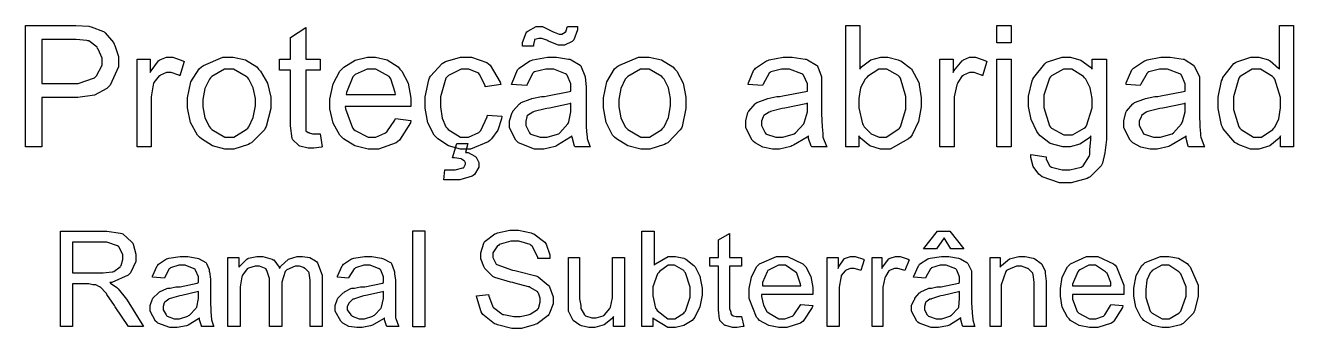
# Model space of a CAD drawing. Header units: metres. Extents: x -593 to 248, y 430 to 1024.
# Drawn here: x 108.1 to 157.21, y 526.34 to 538.09 of the extents above; entities that cross this region are included whole.
import ezdxf

# ---------------------------------------------------------------- set-up
doc = ezdxf.new("R2010")
doc.units = ezdxf.units.M
doc.header["$MEASUREMENT"] = 0
doc.layers.add('C00-00-00-BLACK', color=7, linetype='Continuous')

msp = doc.modelspace()

# ---------------------------------------------------------------- linework, layer by layer
at = {"layer": 'C00-00-00-BLACK'}
for points in [[(108.099, 533.381), (108.099, 538.087), (109.88, 538.087), (110.059, 538.087), (110.556, 538.057), (110.599, 538.046), (110.653, 538.036), (111.12, 537.855), (111.153, 537.833), (111.194, 537.802), (111.511, 537.419), (111.533, 537.365), (111.565, 537.313), (111.702, 536.876), (111.702, 536.73), (111.702, 536.476), (111.384, 535.776), (111.321, 535.711), (111.258, 535.638), (110.779, 535.389), (110.136, 535.288), (109.922, 535.288), (108.734, 535.288), (108.734, 533.381), (108.099, 533.381)], [(119.508, 533.891), (119.592, 533.381), (119.56, 533.371), (119.264, 533.338), (119.166, 533.338), (119.049, 533.338), (118.721, 533.413), (118.7, 533.422), (118.669, 533.444), (118.456, 533.657), (118.447, 533.677), (118.436, 533.71), (118.363, 534.195), (118.363, 534.357), (118.363, 536.349), (117.938, 536.349), (117.938, 536.772), (118.363, 536.772), (118.363, 537.618), (118.955, 538.003), (118.955, 536.772), (119.508, 536.772), (119.508, 536.349), (118.955, 536.349), (118.955, 534.357), (118.955, 534.273), (118.955, 534.082), (118.955, 534.018), (118.965, 534.008), (119.052, 533.934), (119.082, 533.934), (119.092, 533.924), (119.213, 533.891), (119.254, 533.891), (119.318, 533.891), (119.46, 533.891), (119.508, 533.891)], [(127.353, 537.281), (127.353, 537.42), (127.489, 537.802), (127.522, 537.833), (127.554, 537.865), (127.881, 538.046), (127.99, 538.046), (128.127, 538.046), (128.487, 537.865), (128.541, 537.833), (128.573, 537.824), (128.771, 537.747), (128.837, 537.747), (128.879, 537.747), (128.996, 537.824), (129.007, 537.833), (129.027, 537.833), (129.08, 538.014), (129.091, 538.046), (129.475, 538.046), (129.475, 537.908), (129.335, 537.523), (129.303, 537.492), (129.271, 537.46), (128.978, 537.322), (128.88, 537.322), (128.742, 537.322), (128.381, 537.46), (128.329, 537.492), (128.297, 537.514), (128.099, 537.577), (128.033, 537.577), (127.979, 537.577), (127.828, 537.545), (127.819, 537.534), (127.808, 537.514), (127.776, 537.34), (127.776, 537.281), (127.353, 537.281)], [(140.373, 533.381), (139.864, 533.381), (139.864, 538.087), (140.415, 538.087), (140.415, 536.392), (140.479, 536.477), (140.834, 536.752), (141.219, 536.856), (141.348, 536.856), (141.496, 536.856), (141.9, 536.752), (141.942, 536.73), (141.995, 536.709), (142.376, 536.424), (142.409, 536.392), (142.441, 536.351), (142.684, 535.895), (142.706, 535.841), (142.716, 535.788), (142.791, 535.287), (142.791, 535.119), (142.791, 534.93), (142.69, 534.364), (142.441, 533.85), (142.368, 533.764), (142.292, 533.69), (141.584, 533.296), (141.348, 533.296), (141.209, 533.296), (140.796, 533.424), (140.436, 533.721), (140.373, 533.807), (140.373, 533.381)], [(145.717, 537.408), (145.717, 538.087), (146.271, 538.087), (146.271, 537.408), (145.717, 537.408)], [(156.702, 533.381), (156.702, 533.807), (156.649, 533.721), (156.293, 533.424), (155.867, 533.296), (155.727, 533.296), (155.546, 533.296), (155.057, 533.476), (155.005, 533.508), (154.94, 533.55), (154.485, 534.081), (154.453, 534.144), (154.422, 534.219), (154.284, 534.862), (154.284, 535.076), (154.284, 535.31), (154.422, 535.936), (154.453, 536.01), (154.474, 536.074), (154.899, 536.614), (154.962, 536.646), (155.014, 536.677), (155.548, 536.856), (155.727, 536.856), (155.863, 536.856), (156.234, 536.752), (156.277, 536.73), (156.308, 536.709), (156.625, 536.424), (156.658, 536.392), (156.658, 538.087), (157.211, 538.087), (157.211, 533.381), (156.702, 533.381)], [(108.734, 535.841), (109.922, 535.841), (110.144, 535.841), (110.771, 536.054), (110.814, 536.096), (110.855, 536.127), (111.067, 536.549), (111.067, 536.688), (111.067, 536.815), (110.919, 537.164), (110.898, 537.195), (110.876, 537.238), (110.557, 537.482), (110.515, 537.492), (110.483, 537.503), (110.061, 537.534), (109.922, 537.534), (108.734, 537.534), (108.734, 535.841)], [(112.425, 533.381), (112.425, 536.772), (112.933, 536.772), (112.933, 536.264), (112.965, 536.329), (113.249, 536.72), (113.271, 536.73), (113.303, 536.752), (113.567, 536.856), (113.655, 536.856), (113.803, 536.856), (114.194, 536.72), (114.248, 536.688), (114.078, 536.137), (114.036, 536.159), (113.75, 536.264), (113.655, 536.264), (113.57, 536.264), (113.334, 536.159), (113.314, 536.137), (113.282, 536.127), (113.069, 535.872), (113.06, 535.841), (113.049, 535.788), (112.975, 535.319), (112.975, 535.161), (112.975, 533.381), (112.425, 533.381)], [(114.375, 535.076), (114.375, 535.284), (114.507, 535.904), (114.829, 536.403), (114.924, 536.476), (114.999, 536.539), (115.739, 536.856), (115.986, 536.856), (116.144, 536.856), (116.622, 536.752), (117.058, 536.477), (117.132, 536.392), (117.205, 536.319), (117.475, 535.85), (117.598, 535.302), (117.598, 535.119), (117.598, 534.865), (117.417, 534.166), (117.386, 534.103), (117.354, 534.04), (116.857, 533.539), (116.793, 533.508), (116.739, 533.476), (116.173, 533.296), (115.986, 533.296), (115.826, 533.296), (115.35, 533.418), (114.915, 533.69), (114.84, 533.764), (114.766, 533.838), (114.496, 534.325), (114.375, 534.889), (114.375, 535.076)], [(122.433, 534.483), (123.029, 534.399), (123.007, 534.315), (122.582, 533.636), (122.519, 533.592), (122.455, 533.539), (121.772, 533.296), (121.545, 533.296), (121.371, 533.296), (120.854, 533.418), (120.42, 533.69), (120.357, 533.764), (120.282, 533.838), (120.012, 534.304), (119.891, 534.853), (119.891, 535.035), (119.891, 535.233), (120.012, 535.826), (120.282, 536.319), (120.357, 536.392), (120.43, 536.466), (120.865, 536.737), (121.344, 536.856), (121.503, 536.856), (121.656, 536.856), (122.115, 536.752), (122.529, 536.477), (122.603, 536.392), (122.677, 536.319), (122.927, 535.846), (123.029, 535.269), (123.029, 535.076), (123.029, 535.076), (123.029, 534.981), (123.029, 534.949), (120.483, 534.949), (120.493, 534.854), (120.769, 534.114), (120.822, 534.06), (120.864, 534.019), (121.374, 533.764), (121.545, 533.764), (121.671, 533.764), (122.021, 533.913), (122.053, 533.934), (122.095, 533.965), (122.411, 534.42), (122.433, 534.483)], [(125.996, 534.61), (126.548, 534.569), (126.537, 534.463), (126.392, 534.023), (126.143, 533.688), (126.08, 533.635), (126.016, 533.582), (125.334, 533.296), (125.107, 533.296), (124.952, 533.296), (124.49, 533.418), (124.076, 533.69), (124.003, 533.764), (123.929, 533.838), (123.679, 534.31), (123.58, 534.884), (123.58, 535.076), (123.58, 535.321), (123.716, 535.98), (123.749, 536.053), (123.781, 536.116), (124.236, 536.614), (124.299, 536.646), (124.363, 536.688), (124.951, 536.856), (125.148, 536.856), (125.37, 536.856), (125.974, 536.646), (126.037, 536.603), (126.1, 536.55), (126.483, 535.883), (126.505, 535.798), (125.91, 535.711), (125.899, 535.765), (125.688, 536.191), (125.657, 536.223), (125.625, 536.254), (125.267, 536.392), (125.148, 536.392), (124.968, 536.392), (124.478, 536.149), (124.426, 536.096), (124.383, 536.043), (124.172, 535.319), (124.172, 535.076), (124.172, 534.931), (124.235, 534.494), (124.383, 534.157), (124.426, 534.103), (124.467, 534.051), (124.947, 533.764), (125.107, 533.764), (125.254, 533.764), (125.657, 533.945), (125.699, 533.976), (125.731, 534.019), (125.985, 534.547), (125.996, 534.61)], [(129.26, 533.807), (129.207, 533.764), (128.709, 533.444), (128.668, 533.422), (128.614, 533.402), (128.177, 533.296), (128.033, 533.296), (127.809, 533.296), (127.193, 533.539), (127.141, 533.592), (127.087, 533.636), (126.844, 534.114), (126.844, 534.273), (126.844, 534.39), (126.949, 534.707), (126.971, 534.738), (126.981, 534.77), (127.236, 535.055), (127.268, 535.076), (127.299, 535.098), (127.648, 535.236), (127.691, 535.245), (127.711, 535.256), (128.079, 535.331), (128.202, 535.331), (128.318, 535.353), (129.164, 535.521), (129.218, 535.542), (129.218, 535.584), (129.218, 535.68), (129.218, 535.711), (129.218, 535.828), (129.08, 536.159), (129.048, 536.18), (129.016, 536.211), (128.564, 536.392), (128.414, 536.392), (128.254, 536.392), (127.819, 536.286), (127.776, 536.264), (127.744, 536.232), (127.532, 535.81), (127.522, 535.757), (126.929, 535.798), (126.949, 535.863), (127.162, 536.36), (127.183, 536.392), (127.215, 536.435), (127.637, 536.709), (127.691, 536.73), (127.754, 536.752), (128.312, 536.856), (128.498, 536.856), (128.668, 536.856), (129.134, 536.783), (129.176, 536.772), (129.228, 536.752), (129.58, 536.541), (129.602, 536.519), (129.623, 536.487), (129.76, 536.138), (129.771, 536.096), (129.781, 536.075), (129.813, 535.707), (129.813, 535.584), (129.813, 534.822), (129.813, 534.657), (129.817, 534.157), (129.844, 533.838), (129.856, 533.807), (129.856, 533.701), (129.96, 533.413), (129.982, 533.381), (129.39, 533.381), (129.368, 533.413), (129.27, 533.764), (129.26, 533.807)], [(130.491, 535.076), (130.491, 535.284), (130.618, 535.904), (130.915, 536.403), (131.001, 536.476), (131.074, 536.539), (131.844, 536.856), (132.102, 536.856), (132.26, 536.856), (132.738, 536.752), (133.173, 536.477), (133.247, 536.392), (133.32, 536.319), (133.571, 535.85), (133.674, 535.302), (133.674, 535.119), (133.674, 534.865), (133.533, 534.166), (133.502, 534.103), (133.459, 534.04), (132.972, 533.539), (132.909, 533.508), (132.844, 533.476), (132.286, 533.296), (132.102, 533.296), (131.934, 533.296), (131.429, 533.418), (130.99, 533.69), (130.917, 533.764), (130.841, 533.838), (130.591, 534.325), (130.491, 534.889), (130.491, 535.076)], [(138.423, 533.807), (138.369, 533.764), (137.838, 533.444), (137.785, 533.422), (137.742, 533.402), (137.297, 533.296), (137.149, 533.296), (137.027, 533.296), (136.661, 533.366), (136.353, 533.539), (136.301, 533.592), (136.247, 533.636), (136.004, 534.114), (136.004, 534.273), (136.004, 534.39), (136.079, 534.707), (136.09, 534.738), (136.11, 534.77), (136.364, 535.055), (136.386, 535.076), (136.418, 535.098), (136.78, 535.236), (136.812, 535.245), (136.844, 535.256), (137.199, 535.331), (137.319, 535.331), (137.435, 535.353), (138.317, 535.521), (138.38, 535.542), (138.38, 535.584), (138.38, 535.68), (138.38, 535.711), (138.38, 535.828), (138.231, 536.159), (138.211, 536.18), (138.168, 536.211), (137.69, 536.392), (137.531, 536.392), (137.382, 536.392), (136.97, 536.286), (136.939, 536.264), (136.907, 536.232), (136.663, 535.81), (136.642, 535.757), (136.09, 535.798), (136.1, 535.863), (136.312, 536.36), (136.343, 536.392), (136.375, 536.435), (136.799, 536.709), (136.853, 536.73), (136.906, 536.752), (137.438, 536.856), (137.615, 536.856), (137.796, 536.856), (138.296, 536.783), (138.339, 536.772), (138.38, 536.752), (138.73, 536.541), (138.762, 536.519), (138.782, 536.487), (138.92, 536.138), (138.931, 536.096), (138.931, 535.969), (138.931, 535.681), (138.931, 535.584), (138.931, 534.822), (138.931, 534.657), (138.952, 534.157), (138.973, 533.895), (138.973, 533.807), (138.982, 533.764), (139.12, 533.413), (139.142, 533.381), (138.55, 533.381), (138.528, 533.413), (138.423, 533.709), (138.423, 533.807)], [(143.511, 533.381), (143.511, 536.772), (144.022, 536.772), (144.022, 536.264), (144.054, 536.329), (144.37, 536.72), (144.402, 536.73), (144.423, 536.752), (144.661, 536.856), (144.741, 536.856), (144.89, 536.856), (145.294, 536.72), (145.336, 536.688), (145.167, 536.137), (145.123, 536.159), (144.836, 536.264), (144.741, 536.264), (144.656, 536.264), (144.423, 536.159), (144.402, 536.137), (144.37, 536.127), (144.201, 535.872), (144.191, 535.841), (144.169, 535.788), (144.063, 535.319), (144.063, 535.161), (144.063, 533.381), (143.511, 533.381)], [(147.033, 533.085), (147.625, 532.999), (147.625, 532.904), (147.773, 532.641), (147.795, 532.619), (147.836, 532.598), (148.251, 532.491), (148.39, 532.491), (148.549, 532.491), (148.981, 532.598), (149.024, 532.619), (149.056, 532.651), (149.309, 533.032), (149.32, 533.085), (149.32, 533.265), (149.363, 533.672), (149.363, 533.807), (149.3, 533.732), (148.929, 533.483), (148.555, 533.381), (148.432, 533.381), (148.269, 533.381), (147.784, 533.508), (147.392, 533.805), (147.329, 533.891), (147.264, 533.976), (147.042, 534.442), (146.947, 534.951), (146.947, 535.119), (146.947, 535.342), (147.085, 535.936), (147.117, 536.01), (147.149, 536.074), (147.571, 536.604), (147.625, 536.646), (147.678, 536.677), (148.243, 536.856), (148.432, 536.856), (148.565, 536.856), (148.966, 536.737), (149.342, 536.466), (149.406, 536.392), (149.406, 536.772), (149.958, 536.772), (149.958, 533.848), (149.958, 533.673), (149.905, 533.148), (149.81, 532.757), (149.789, 532.703), (149.757, 532.651), (149.331, 532.228), (149.279, 532.194), (149.214, 532.163), (148.596, 531.984), (148.39, 531.984), (148.145, 531.984), (147.477, 532.228), (147.413, 532.28), (147.35, 532.323), (147.128, 532.619), (147.033, 532.969), (147.033, 533.085)], [(153.055, 533.807), (153.001, 533.764), (152.472, 533.444), (152.419, 533.422), (152.375, 533.402), (151.929, 533.296), (151.782, 533.296), (151.659, 533.296), (151.294, 533.366), (150.988, 533.539), (150.935, 533.592), (150.882, 533.636), (150.636, 534.114), (150.636, 534.273), (150.636, 534.39), (150.709, 534.707), (150.72, 534.738), (150.741, 534.77), (150.986, 535.055), (151.02, 535.076), (151.051, 535.098), (151.411, 535.236), (151.443, 535.245), (151.474, 535.256), (151.831, 535.331), (151.951, 535.331), (152.068, 535.353), (152.949, 535.521), (153.012, 535.542), (153.012, 535.584), (153.012, 535.68), (153.012, 535.711), (153.012, 535.828), (152.863, 536.159), (152.843, 536.18), (152.8, 536.211), (152.322, 536.392), (152.163, 536.392), (152.014, 536.392), (151.601, 536.286), (151.569, 536.264), (151.537, 536.232), (151.294, 535.81), (151.273, 535.757), (150.72, 535.798), (150.73, 535.863), (150.944, 536.36), (150.977, 536.392), (151.008, 536.435), (151.432, 536.709), (151.485, 536.73), (151.537, 536.752), (152.069, 536.856), (152.247, 536.856), (152.428, 536.856), (152.927, 536.783), (152.969, 536.772), (153.011, 536.752), (153.329, 536.541), (153.351, 536.519), (153.372, 536.487), (153.551, 536.138), (153.562, 536.096), (153.562, 535.969), (153.562, 535.681), (153.562, 535.584), (153.562, 534.822), (153.562, 534.657), (153.582, 534.157), (153.605, 533.895), (153.605, 533.807), (153.614, 533.764), (153.752, 533.413), (153.774, 533.381), (153.139, 533.381), (153.128, 533.413), (153.055, 533.709), (153.055, 533.807)], [(114.97, 535.076), (114.97, 534.935), (115.054, 534.511), (115.224, 534.157), (115.266, 534.103), (115.318, 534.051), (115.819, 533.764), (115.986, 533.764), (116.166, 533.764), (116.655, 534.051), (116.709, 534.103), (116.75, 534.157), (116.92, 534.516), (117.005, 534.968), (117.005, 535.119), (117.005, 535.256), (116.92, 535.666), (116.75, 536.001), (116.709, 536.053), (116.655, 536.107), (116.152, 536.392), (115.986, 536.392), (115.805, 536.392), (115.318, 536.107), (115.266, 536.053), (115.224, 536.001), (115.054, 535.645), (114.97, 535.219), (114.97, 535.076)], [(120.526, 535.415), (122.433, 535.415), (122.422, 535.489), (122.254, 536.021), (122.223, 536.053), (122.18, 536.107), (121.671, 536.392), (121.503, 536.392), (121.332, 536.392), (120.864, 536.18), (120.822, 536.137), (120.78, 536.096), (120.536, 535.489), (120.526, 535.415)], [(131.086, 535.076), (131.086, 534.935), (131.154, 534.511), (131.329, 534.157), (131.383, 534.103), (131.424, 534.051), (131.932, 533.764), (132.102, 533.764), (132.271, 533.764), (132.74, 534.051), (132.782, 534.103), (132.835, 534.157), (133.008, 534.516), (133.079, 534.968), (133.079, 535.119), (133.079, 535.256), (133.008, 535.666), (132.835, 536.001), (132.782, 536.053), (132.74, 536.107), (132.26, 536.392), (132.102, 536.392), (131.921, 536.392), (131.424, 536.107), (131.383, 536.053), (131.329, 536.001), (131.154, 535.645), (131.086, 535.219), (131.086, 535.076)], [(140.373, 535.119), (140.373, 534.897), (140.511, 534.273), (140.542, 534.23), (140.584, 534.157), (140.855, 533.887), (141.161, 533.764), (141.264, 533.764), (141.434, 533.764), (141.889, 534.051), (141.942, 534.103), (141.983, 534.157), (142.196, 534.847), (142.196, 535.076), (142.196, 535.331), (141.983, 536.043), (141.942, 536.096), (141.9, 536.149), (141.454, 536.392), (141.307, 536.392), (141.147, 536.392), (140.71, 536.107), (140.669, 536.053), (140.615, 536.001), (140.44, 535.666), (140.373, 535.256), (140.373, 535.119)], [(145.717, 533.381), (145.717, 536.772), (146.271, 536.772), (146.271, 533.381), (145.717, 533.381)], [(147.54, 535.161), (147.54, 534.908), (147.752, 534.198), (147.795, 534.144), (147.836, 534.103), (148.314, 533.848), (148.474, 533.848), (148.644, 533.848), (149.098, 534.103), (149.152, 534.144), (149.194, 534.198), (149.406, 534.889), (149.406, 535.119), (149.406, 535.256), (149.335, 535.666), (149.162, 536.001), (149.11, 536.053), (149.067, 536.107), (148.622, 536.392), (148.474, 536.392), (148.303, 536.392), (147.836, 536.138), (147.795, 536.096), (147.752, 536.043), (147.54, 535.382), (147.54, 535.161)], [(154.876, 535.076), (154.876, 534.833), (155.089, 534.157), (155.132, 534.103), (155.174, 534.051), (155.651, 533.764), (155.811, 533.764), (155.969, 533.764), (156.403, 534.051), (156.446, 534.103), (156.488, 534.146), (156.638, 534.474), (156.702, 534.895), (156.702, 535.035), (156.702, 535.29), (156.488, 536.001), (156.446, 536.053), (156.392, 536.107), (155.924, 536.392), (155.768, 536.392), (155.608, 536.392), (155.174, 536.138), (155.132, 536.096), (155.089, 536.043), (154.876, 535.319), (154.876, 535.076)], [(129.218, 535.076), (129.164, 535.055), (128.392, 534.887), (128.286, 534.865), (128.223, 534.855), (127.797, 534.749), (127.776, 534.738), (127.754, 534.729), (127.543, 534.591), (127.522, 534.569), (127.511, 534.548), (127.48, 534.373), (127.48, 534.314), (127.48, 534.209), (127.618, 533.923), (127.649, 533.891), (127.67, 533.87), (128.036, 533.764), (128.159, 533.764), (128.307, 533.764), (128.709, 533.87), (128.752, 533.891), (128.793, 533.923), (129.111, 534.273), (129.134, 534.314), (129.143, 534.347), (129.218, 534.736), (129.218, 534.865), (129.218, 535.076)], [(138.38, 535.076), (138.326, 535.055), (137.509, 534.887), (137.404, 534.865), (137.351, 534.855), (136.959, 534.749), (136.939, 534.738), (136.907, 534.729), (136.695, 534.591), (136.685, 534.569), (136.674, 534.548), (136.6, 534.373), (136.6, 534.314), (136.6, 534.209), (136.747, 533.923), (136.769, 533.891), (136.801, 533.87), (137.158, 533.764), (137.278, 533.764), (137.425, 533.764), (137.827, 533.87), (137.87, 533.891), (137.923, 533.923), (138.242, 534.273), (138.253, 534.314), (138.274, 534.347), (138.38, 534.736), (138.38, 534.865), (138.38, 535.076)], [(153.012, 535.076), (152.958, 535.055), (152.141, 534.887), (152.035, 534.865), (151.981, 534.855), (151.56, 534.749), (151.528, 534.738), (151.506, 534.729), (151.325, 534.591), (151.316, 534.569), (151.305, 534.548), (151.232, 534.373), (151.232, 534.314), (151.232, 534.209), (151.379, 533.923), (151.401, 533.891), (151.433, 533.87), (151.788, 533.764), (151.908, 533.764), (152.057, 533.764), (152.46, 533.87), (152.504, 533.891), (152.556, 533.923), (152.863, 534.273), (152.885, 534.314), (152.906, 534.347), (153.012, 534.736), (153.012, 534.865), (153.012, 535.076)], [(124.638, 532.957), (124.808, 533.508), (125.234, 533.508), (125.148, 533.169), (125.243, 533.169), (125.508, 533.021), (125.53, 532.999), (125.55, 532.979), (125.657, 532.772), (125.657, 532.703), (125.657, 532.598), (125.486, 532.312), (125.445, 532.28), (125.402, 532.248), (124.924, 532.11), (124.765, 532.11), (124.648, 532.11), (124.386, 532.11), (124.299, 532.11), (124.342, 532.491), (124.415, 532.491), (124.582, 532.491), (124.638, 532.491), (124.744, 532.491), (125.042, 532.567), (125.064, 532.576), (125.074, 532.587), (125.148, 532.707), (125.148, 532.746), (125.148, 532.768), (125.116, 532.82), (125.107, 532.83), (125.096, 532.841), (124.988, 532.906), (124.977, 532.915), (124.977, 532.915), (124.722, 532.957), (124.638, 532.957)], [(109.456, 526.43), (109.456, 530.118), (111.067, 530.118), (111.258, 530.118), (111.787, 530.045), (111.829, 530.034), (111.871, 530.013), (112.224, 529.695), (112.255, 529.652), (112.276, 529.609), (112.382, 529.228), (112.382, 529.099), (112.382, 528.941), (112.17, 528.507), (112.129, 528.464), (112.085, 528.412), (111.448, 528.136), (111.364, 528.125), (111.395, 528.104), (111.638, 527.936), (111.66, 527.914), (111.692, 527.883), (112.009, 527.49), (112.041, 527.446), (112.678, 526.43), (112.086, 526.43), (111.576, 527.192), (111.544, 527.246), (111.258, 527.67), (111.237, 527.702), (111.215, 527.734), (111.004, 527.947), (110.983, 527.957), (110.972, 527.968), (110.821, 528.041), (110.771, 528.041), (110.706, 528.041), (110.562, 528.084), (110.515, 528.084), (109.922, 528.084), (109.922, 526.43), (109.456, 526.43)], [(123.106, 530.134), (123.572, 530.134), (123.572, 526.408), (123.106, 526.408), (123.106, 530.134)], [(125.573, 527.618), (126.037, 527.661), (126.047, 527.607), (126.184, 527.224), (126.207, 527.192), (126.227, 527.161), (126.547, 526.918), (126.591, 526.896), (126.622, 526.886), (127.011, 526.81), (127.141, 526.81), (127.256, 526.81), (127.575, 526.875), (127.607, 526.896), (127.648, 526.907), (127.926, 527.086), (127.948, 527.107), (127.969, 527.129), (128.033, 527.367), (128.033, 527.446), (128.033, 527.522), (127.969, 527.724), (127.948, 527.745), (127.937, 527.767), (127.648, 527.936), (127.607, 527.957), (127.585, 527.968), (127.055, 528.104), (126.971, 528.125), (126.886, 528.147), (126.281, 528.328), (126.249, 528.337), (126.207, 528.369), (125.889, 528.678), (125.869, 528.719), (125.847, 528.751), (125.741, 529.044), (125.741, 529.142), (125.741, 529.281), (125.847, 529.652), (125.869, 529.695), (125.901, 529.737), (126.28, 530.013), (126.333, 530.034), (126.387, 530.056), (126.857, 530.161), (127.014, 530.161), (127.193, 530.161), (127.68, 530.056), (127.733, 530.034), (127.787, 530.013), (128.213, 529.695), (128.245, 529.652), (128.265, 529.609), (128.414, 529.196), (128.414, 529.057), (127.948, 529.057), (127.937, 529.11), (127.722, 529.533), (127.691, 529.565), (127.648, 529.598), (127.204, 529.737), (127.057, 529.737), (126.897, 529.737), (126.45, 529.598), (126.419, 529.565), (126.376, 529.545), (126.207, 529.274), (126.207, 529.183), (126.207, 529.099), (126.311, 528.868), (126.333, 528.846), (126.354, 528.825), (126.96, 528.613), (127.057, 528.591), (127.162, 528.57), (127.861, 528.391), (127.906, 528.38), (127.958, 528.348), (128.34, 528.03), (128.371, 527.998), (128.392, 527.957), (128.541, 527.574), (128.541, 527.446), (128.541, 527.309), (128.392, 526.95), (128.371, 526.896), (128.34, 526.855), (127.914, 526.536), (127.86, 526.514), (127.806, 526.494), (127.306, 526.345), (127.141, 526.345), (126.938, 526.345), (126.387, 526.494), (126.333, 526.514), (126.27, 526.536), (125.815, 526.896), (125.784, 526.937), (125.752, 526.991), (125.582, 527.555), (125.573, 527.618)], [(132.401, 526.43), (131.975, 526.43), (131.975, 530.118), (132.443, 530.118), (132.443, 528.803), (132.496, 528.857), (132.996, 529.142), (133.163, 529.142), (133.279, 529.142), (133.597, 529.079), (133.629, 529.057), (133.671, 529.036), (133.99, 528.792), (134.012, 528.76), (134.032, 528.74), (134.213, 528.38), (134.224, 528.337), (134.234, 528.296), (134.308, 527.916), (134.308, 527.788), (134.308, 527.64), (134.217, 527.194), (134.023, 526.79), (133.97, 526.726), (133.917, 526.663), (133.597, 526.462), (133.27, 526.387), (133.163, 526.387), (132.971, 526.387), (132.442, 526.706), (132.401, 526.769), (132.401, 526.43)], [(135.835, 526.81), (135.92, 526.43), (135.887, 526.421), (135.657, 526.387), (135.581, 526.387), (135.485, 526.387), (135.22, 526.462), (135.2, 526.471), (135.177, 526.483), (134.996, 526.663), (134.986, 526.684), (134.975, 526.706), (134.943, 527.071), (134.943, 527.192), (134.943, 528.76), (134.604, 528.76), (134.604, 529.099), (134.943, 529.099), (134.943, 529.779), (135.369, 530.034), (135.369, 529.099), (135.835, 529.099), (135.835, 528.76), (135.369, 528.76), (135.369, 527.192), (135.369, 527.129), (135.412, 526.986), (135.412, 526.937), (135.412, 526.917), (135.474, 526.853), (135.496, 526.853), (135.505, 526.844), (135.625, 526.81), (135.665, 526.81), (135.707, 526.81), (135.802, 526.81), (135.835, 526.81)], [(143.68, 529.864), (143.384, 529.438), (142.875, 529.438), (143.426, 530.118), (143.895, 530.118), (144.445, 529.438), (143.936, 529.438), (143.68, 529.864)], [(109.922, 528.507), (110.983, 528.507), (111.11, 528.507), (111.459, 528.54), (111.49, 528.55), (111.522, 528.561), (111.776, 528.74), (111.787, 528.76), (111.807, 528.792), (111.872, 529.024), (111.872, 529.099), (111.872, 529.206), (111.734, 529.502), (111.702, 529.522), (111.671, 529.556), (111.249, 529.695), (111.11, 529.695), (109.922, 529.695), (109.922, 528.507)], [(114.84, 526.769), (114.798, 526.728), (114.406, 526.483), (114.375, 526.471), (114.332, 526.451), (113.982, 526.387), (113.866, 526.387), (113.695, 526.387), (113.228, 526.558), (113.187, 526.6), (113.144, 526.631), (112.933, 527.02), (112.933, 527.149), (112.933, 527.235), (113.006, 527.457), (113.017, 527.488), (113.038, 527.522), (113.249, 527.735), (113.271, 527.745), (113.291, 527.767), (113.578, 527.905), (113.61, 527.914), (113.705, 527.914), (113.921, 527.957), (113.994, 527.957), (114.089, 527.968), (114.755, 528.104), (114.798, 528.125), (114.798, 528.158), (114.798, 528.23), (114.798, 528.253), (114.798, 528.348), (114.692, 528.613), (114.671, 528.634), (114.639, 528.656), (114.281, 528.803), (114.162, 528.803), (114.045, 528.803), (113.716, 528.698), (113.695, 528.676), (113.673, 528.656), (113.493, 528.337), (113.483, 528.295), (113.017, 528.337), (113.027, 528.38), (113.207, 528.771), (113.23, 528.803), (113.25, 528.835), (113.567, 529.047), (113.61, 529.057), (113.651, 529.079), (114.098, 529.142), (114.248, 529.142), (114.384, 529.142), (114.755, 529.079), (114.798, 529.057), (114.829, 529.047), (115.083, 528.909), (115.094, 528.887), (115.115, 528.867), (115.221, 528.629), (115.221, 528.55), (115.23, 528.54), (115.263, 528.262), (115.263, 528.168), (115.263, 527.53), (115.263, 527.34), (115.297, 526.791), (115.309, 526.769), (115.309, 526.685), (115.382, 526.452), (115.393, 526.43), (114.924, 526.43), (114.913, 526.452), (114.84, 526.691), (114.84, 526.769)], [(115.944, 526.43), (115.944, 529.099), (116.367, 529.099), (116.367, 528.719), (116.388, 528.751), (116.676, 529.036), (116.709, 529.057), (116.741, 529.068), (117.065, 529.142), (117.173, 529.142), (117.3, 529.142), (117.65, 529.037), (117.682, 529.015), (117.714, 529.006), (117.927, 528.719), (117.938, 528.676), (117.991, 528.762), (118.292, 529.037), (118.63, 529.142), (118.743, 529.142), (118.834, 529.142), (119.108, 529.101), (119.337, 528.973), (119.381, 528.93), (119.413, 528.898), (119.592, 528.415), (119.592, 528.253), (119.592, 526.43), (119.123, 526.43), (119.123, 528.125), (119.123, 528.222), (119.092, 528.486), (119.082, 528.507), (119.071, 528.529), (118.933, 528.667), (118.913, 528.676), (118.902, 528.698), (118.72, 528.76), (118.659, 528.76), (118.542, 528.76), (118.225, 528.624), (118.193, 528.591), (118.16, 528.559), (118.024, 528.139), (118.024, 527.998), (118.024, 526.43), (117.555, 526.43), (117.555, 528.168), (117.555, 528.285), (117.449, 528.602), (117.428, 528.634), (117.417, 528.656), (117.171, 528.76), (117.089, 528.76), (116.994, 528.76), (116.741, 528.687), (116.709, 528.676), (116.687, 528.656), (116.507, 528.412), (116.497, 528.38), (116.486, 528.348), (116.411, 527.96), (116.411, 527.829), (116.411, 526.43), (115.944, 526.43)], [(122.007, 526.769), (121.965, 526.728), (121.539, 526.483), (121.498, 526.471), (121.466, 526.451), (121.139, 526.387), (121.032, 526.387), (120.93, 526.387), (120.628, 526.43), (120.386, 526.558), (120.354, 526.6), (120.31, 526.631), (120.098, 527.02), (120.098, 527.149), (120.098, 527.235), (120.171, 527.457), (120.182, 527.488), (120.202, 527.522), (120.406, 527.735), (120.439, 527.745), (120.46, 527.767), (120.704, 527.905), (120.736, 527.914), (120.84, 527.914), (121.079, 527.957), (121.159, 527.957), (121.243, 527.968), (121.923, 528.104), (121.966, 528.125), (121.966, 528.158), (121.966, 528.23), (121.966, 528.253), (121.966, 528.348), (121.859, 528.613), (121.838, 528.634), (121.805, 528.656), (121.447, 528.803), (121.328, 528.803), (121.211, 528.803), (120.883, 528.698), (120.862, 528.676), (120.831, 528.656), (120.619, 528.337), (120.609, 528.295), (120.182, 528.337), (120.191, 528.38), (120.364, 528.771), (120.397, 528.803), (120.417, 528.835), (120.734, 529.047), (120.777, 529.057), (120.818, 529.079), (121.232, 529.142), (121.371, 529.142), (121.509, 529.142), (121.892, 529.079), (121.923, 529.057), (121.965, 529.047), (122.241, 528.909), (122.263, 528.887), (122.272, 528.867), (122.378, 528.581), (122.389, 528.55), (122.389, 528.454), (122.431, 528.239), (122.431, 528.168), (122.431, 527.53), (122.431, 527.34), (122.431, 526.912), (122.431, 526.769), (122.44, 526.737), (122.548, 526.452), (122.559, 526.43), (122.093, 526.43), (122.082, 526.452), (122.007, 526.691), (122.007, 526.769)], [(130.874, 526.43), (130.874, 526.81), (130.82, 526.737), (130.512, 526.488), (130.146, 526.387), (130.025, 526.387), (129.919, 526.387), (129.634, 526.451), (129.602, 526.471), (129.57, 526.483), (129.314, 526.663), (129.303, 526.684), (129.281, 526.706), (129.143, 526.991), (129.134, 527.023), (129.134, 527.129), (129.134, 527.367), (129.134, 527.446), (129.134, 529.099), (129.559, 529.099), (129.559, 527.618), (129.559, 527.501), (129.602, 527.238), (129.602, 527.149), (129.612, 527.118), (129.75, 526.875), (129.771, 526.853), (129.792, 526.844), (130.029, 526.769), (130.109, 526.769), (130.204, 526.769), (130.469, 526.844), (130.491, 526.853), (130.522, 526.875), (130.733, 527.118), (130.744, 527.149), (130.755, 527.181), (130.831, 527.541), (130.831, 527.661), (130.831, 529.099), (131.297, 529.099), (131.297, 526.43), (130.874, 526.43)], [(138.127, 527.276), (138.592, 527.234), (138.57, 527.161), (138.221, 526.631), (138.169, 526.6), (138.116, 526.558), (137.582, 526.387), (137.404, 526.387), (137.275, 526.387), (136.889, 526.462), (136.533, 526.663), (136.47, 526.726), (136.416, 526.79), (136.131, 527.506), (136.131, 527.745), (136.131, 527.894), (136.221, 528.339), (136.416, 528.74), (136.47, 528.803), (136.533, 528.857), (137.187, 529.142), (137.404, 529.142), (137.617, 529.142), (138.2, 528.857), (138.253, 528.803), (138.317, 528.74), (138.518, 528.359), (138.592, 527.931), (138.592, 527.788), (138.592, 527.756), (138.592, 527.686), (138.592, 527.661), (136.6, 527.661), (136.609, 527.586), (136.678, 527.257), (136.81, 527.012), (136.853, 526.98), (136.895, 526.939), (137.276, 526.726), (137.404, 526.726), (137.509, 526.726), (137.796, 526.833), (137.827, 526.853), (137.859, 526.875), (138.104, 527.235), (138.127, 527.276)], [(139.142, 526.43), (139.142, 529.099), (139.568, 529.099), (139.568, 528.676), (139.588, 528.73), (139.801, 529.047), (139.823, 529.057), (139.854, 529.079), (140.053, 529.142), (140.119, 529.142), (140.235, 529.142), (140.552, 529.037), (140.585, 529.015), (140.457, 528.591), (140.425, 528.613), (140.195, 528.676), (140.119, 528.676), (140.055, 528.676), (139.874, 528.613), (139.864, 528.591), (139.842, 528.581), (139.695, 528.399), (139.695, 528.337), (139.673, 528.306), (139.611, 527.949), (139.611, 527.829), (139.611, 526.43), (139.142, 526.43)], [(140.884, 526.43), (140.884, 529.099), (141.264, 529.099), (141.264, 528.676), (141.296, 528.73), (141.539, 529.047), (141.561, 529.057), (141.581, 529.079), (141.788, 529.142), (141.857, 529.142), (141.974, 529.142), (142.281, 529.037), (142.325, 529.015), (142.153, 528.591), (142.121, 528.613), (141.89, 528.676), (141.814, 528.676), (141.751, 528.676), (141.581, 528.613), (141.561, 528.591), (141.539, 528.581), (141.401, 528.369), (141.391, 528.337), (141.38, 528.306), (141.307, 527.949), (141.307, 527.829), (141.307, 526.43), (140.884, 526.43)], [(144.318, 526.769), (144.275, 526.728), (143.884, 526.483), (143.852, 526.471), (143.808, 526.451), (143.457, 526.387), (143.341, 526.387), (143.172, 526.387), (142.706, 526.558), (142.664, 526.6), (142.622, 526.631), (142.409, 527.02), (142.409, 527.149), (142.409, 527.235), (142.515, 527.457), (142.538, 527.488), (142.547, 527.522), (142.726, 527.735), (142.748, 527.745), (142.769, 527.767), (143.056, 527.905), (143.087, 527.914), (143.183, 527.914), (143.396, 527.957), (143.468, 527.957), (143.563, 527.968), (144.232, 528.104), (144.275, 528.125), (144.275, 528.158), (144.275, 528.23), (144.275, 528.253), (144.275, 528.348), (144.169, 528.613), (144.148, 528.634), (144.127, 528.656), (143.759, 528.803), (143.637, 528.803), (143.52, 528.803), (143.192, 528.698), (143.172, 528.676), (143.149, 528.656), (142.97, 528.337), (142.961, 528.295), (142.495, 528.337), (142.505, 528.38), (142.684, 528.771), (142.706, 528.803), (142.726, 528.835), (143.045, 529.047), (143.087, 529.057), (143.14, 529.079), (143.577, 529.142), (143.723, 529.142), (143.861, 529.142), (144.232, 529.079), (144.275, 529.057), (144.307, 529.047), (144.561, 528.909), (144.571, 528.887), (144.592, 528.867), (144.73, 528.581), (144.741, 528.55), (144.741, 528.454), (144.741, 528.239), (144.741, 528.168), (144.741, 527.53), (144.741, 527.34), (144.773, 526.791), (144.784, 526.769), (144.784, 526.685), (144.857, 526.452), (144.868, 526.43), (144.402, 526.43), (144.391, 526.452), (144.318, 526.691), (144.318, 526.769)], [(145.463, 526.43), (145.463, 529.099), (145.845, 529.099), (145.845, 528.719), (145.897, 528.793), (146.203, 529.043), (146.571, 529.142), (146.694, 529.142), (146.809, 529.142), (147.128, 529.079), (147.159, 529.057), (147.191, 529.047), (147.434, 528.868), (147.456, 528.846), (147.465, 528.825), (147.583, 528.587), (147.583, 528.507), (147.592, 528.486), (147.625, 528.184), (147.625, 528.084), (147.625, 526.43), (147.159, 526.43), (147.159, 528.041), (147.159, 528.147), (147.127, 528.443), (147.117, 528.464), (147.106, 528.486), (146.936, 528.667), (146.905, 528.676), (146.883, 528.687), (146.676, 528.76), (146.608, 528.76), (146.48, 528.76), (146.14, 528.624), (146.098, 528.591), (146.067, 528.559), (145.886, 528.044), (145.886, 527.872), (145.886, 526.43), (145.463, 526.43)], [(150.128, 527.276), (150.594, 527.234), (150.582, 527.161), (150.253, 526.631), (150.212, 526.6), (150.158, 526.558), (149.625, 526.387), (149.449, 526.387), (149.311, 526.387), (148.901, 526.462), (148.569, 526.663), (148.517, 526.726), (148.452, 526.79), (148.251, 527.172), (148.178, 527.601), (148.178, 527.745), (148.178, 527.894), (148.251, 528.339), (148.452, 528.74), (148.517, 528.803), (148.569, 528.857), (149.196, 529.142), (149.406, 529.142), (149.627, 529.142), (150.234, 528.857), (150.297, 528.803), (150.35, 528.74), (150.636, 528.026), (150.636, 527.788), (150.636, 527.756), (150.636, 527.686), (150.636, 527.661), (148.644, 527.661), (148.644, 527.491), (148.823, 527.012), (148.856, 526.98), (148.897, 526.939), (149.311, 526.726), (149.449, 526.726), (149.554, 526.726), (149.843, 526.833), (149.874, 526.853), (149.895, 526.875), (150.117, 527.235), (150.128, 527.276)], [(151.02, 527.745), (151.02, 527.912), (151.114, 528.408), (151.336, 528.793), (151.401, 528.846), (151.464, 528.9), (152.051, 529.142), (152.247, 529.142), (152.374, 529.142), (152.757, 529.068), (153.085, 528.867), (153.139, 528.803), (153.202, 528.74), (153.519, 528.026), (153.519, 527.788), (153.519, 527.586), (153.372, 527.034), (153.351, 526.98), (153.329, 526.939), (152.938, 526.546), (152.885, 526.514), (152.843, 526.494), (152.396, 526.387), (152.247, 526.387), (152.119, 526.387), (151.739, 526.462), (151.411, 526.663), (151.359, 526.726), (151.295, 526.79), (151.094, 527.172), (151.02, 527.601), (151.02, 527.745)], [(132.401, 527.788), (132.401, 527.618), (132.505, 527.138), (132.528, 527.107), (132.569, 527.043), (132.982, 526.726), (133.12, 526.726), (133.247, 526.726), (133.597, 526.939), (133.629, 526.98), (133.66, 527.023), (133.842, 527.564), (133.842, 527.745), (133.842, 527.946), (133.66, 528.508), (133.629, 528.55), (133.597, 528.592), (133.238, 528.803), (133.12, 528.803), (132.993, 528.803), (132.654, 528.561), (132.613, 528.507), (132.58, 528.466), (132.401, 527.957), (132.401, 527.788)], [(136.642, 527.998), (138.127, 527.998), (138.116, 528.063), (137.975, 528.486), (137.954, 528.507), (137.911, 528.55), (137.531, 528.803), (137.404, 528.803), (137.267, 528.803), (136.895, 528.624), (136.853, 528.591), (136.822, 528.55), (136.642, 528.136), (136.642, 527.998)], [(148.644, 527.998), (150.128, 527.998), (150.128, 528.127), (149.99, 528.486), (149.958, 528.507), (149.927, 528.55), (149.535, 528.803), (149.406, 528.803), (149.278, 528.803), (148.929, 528.624), (148.897, 528.591), (148.855, 528.55), (148.653, 528.063), (148.644, 527.998)], [(151.485, 527.745), (151.485, 527.555), (151.655, 527.023), (151.698, 526.98), (151.729, 526.939), (152.118, 526.726), (152.247, 526.726), (152.385, 526.726), (152.768, 526.939), (152.8, 526.98), (152.841, 527.023), (153.055, 527.597), (153.055, 527.788), (153.055, 527.968), (152.841, 528.466), (152.8, 528.507), (152.768, 528.55), (152.377, 528.803), (152.247, 528.803), (152.11, 528.803), (151.729, 528.592), (151.698, 528.55), (151.655, 528.508), (151.526, 528.227), (151.485, 527.866), (151.485, 527.745)], [(114.798, 527.788), (114.755, 527.767), (114.162, 527.629), (114.078, 527.618), (114.025, 527.607), (113.673, 527.5), (113.653, 527.488), (113.653, 527.488), (113.493, 527.373), (113.483, 527.362), (113.472, 527.341), (113.44, 527.198), (113.44, 527.149), (113.44, 527.076), (113.545, 526.875), (113.567, 526.853), (113.588, 526.833), (113.861, 526.726), (113.951, 526.726), (114.067, 526.726), (114.386, 526.833), (114.417, 526.853), (114.459, 526.864), (114.702, 527.118), (114.714, 527.149), (114.734, 527.172), (114.798, 527.506), (114.798, 527.618), (114.798, 527.788)], [(121.966, 527.788), (121.923, 527.767), (121.286, 527.629), (121.201, 527.618), (121.159, 527.607), (120.84, 527.5), (120.82, 527.488), (120.777, 527.488), (120.66, 527.373), (120.65, 527.362), (120.639, 527.341), (120.566, 527.198), (120.566, 527.149), (120.566, 527.076), (120.704, 526.875), (120.736, 526.853), (120.756, 526.833), (121.025, 526.726), (121.116, 526.726), (121.232, 526.726), (121.55, 526.833), (121.582, 526.853), (121.613, 526.864), (121.87, 527.118), (121.881, 527.149), (121.89, 527.172), (121.966, 527.506), (121.966, 527.618), (121.966, 527.788)], [(144.275, 527.788), (144.232, 527.767), (143.639, 527.629), (143.553, 527.618), (143.499, 527.607), (143.181, 527.5), (143.172, 527.488), (143.118, 527.488), (142.97, 527.373), (142.961, 527.362), (142.95, 527.341), (142.918, 527.198), (142.918, 527.149), (142.918, 527.076), (143.023, 526.875), (143.045, 526.853), (143.065, 526.833), (143.367, 526.726), (143.468, 526.726), (143.585, 526.726), (143.893, 526.833), (143.936, 526.853), (143.968, 526.864), (144.211, 527.118), (144.232, 527.149), (144.242, 527.172), (144.275, 527.506), (144.275, 527.618), (144.275, 527.788)]]:
    msp.add_lwpolyline(points, close=True, dxfattribs=at)

doc.saveas('drawing.dxf')
